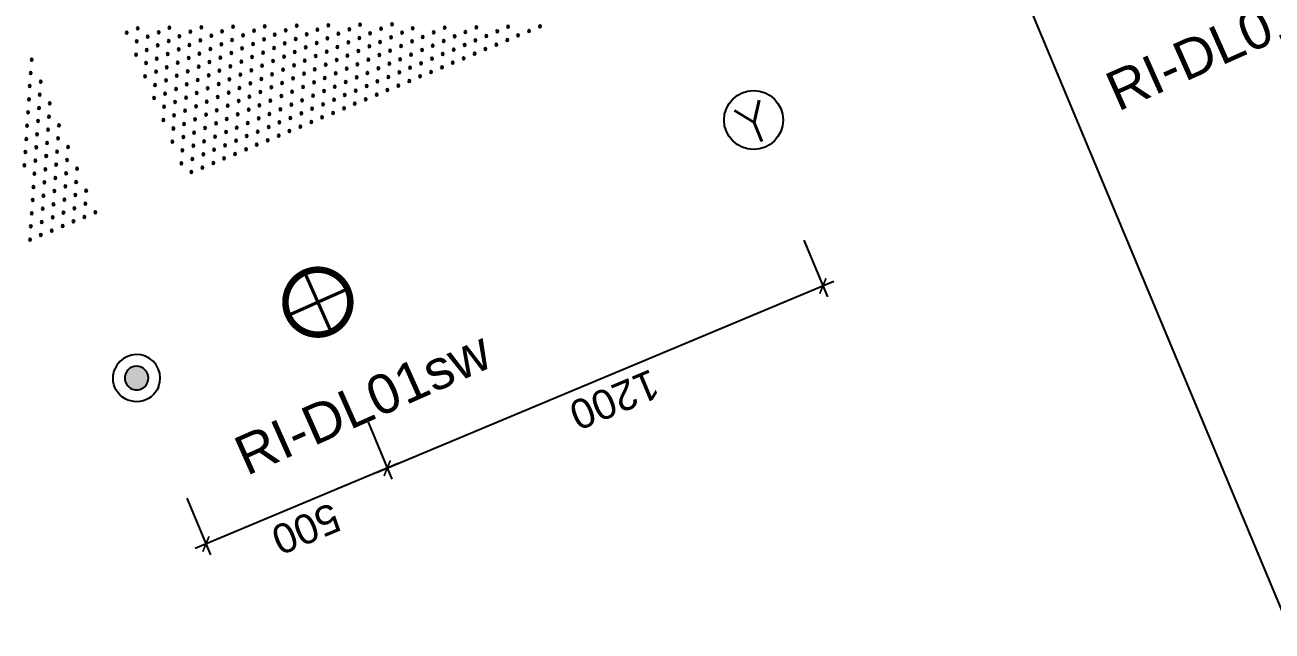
# Model space of a CAD drawing. Header units: millimetres. Extents: x 712803 to 922331, y -1382701 to -1225629.
# Drawn here: x 791081 to 794251, y -1327357 to -1325817 of the extents above; entities that cross this region are included whole.
import ezdxf
from ezdxf.enums import TextEntityAlignment as Align

# ---------------------------------------------------------------- set-up
doc = ezdxf.new("R2010")
doc.units = ezdxf.units.MM
doc.header["$LTSCALE"] = 10
doc.header["$MEASUREMENT"] = 0
for name, color, linetype in [('I—平顶—分格线', 8, 'Continuous'), ('I—平顶—喷淋', 21, 'Continuous'), ('I—平顶—烟感', 144, 'Continuous'), ('I—装饰—尺寸标注', 232, 'Continuous'), ('TSC_lighting', 52, 'Continuous')]:
    doc.layers.add(name, color=color, linetype=linetype)
doc.styles.add('ARIAL', font='arial.ttf')
doc.styles.add('平顶图图例(客房区A2）$0$HZDX', font='ROMANS.shx', dxfattribs={"width": 0.8, "bigfont": 'hztxt.shx'})
doc.dimstyles.new('XD30', dxfattribs={"dimscale": 30, "dimtxt": 2.5, "dimasz": 1, "dimexe": 1, "dimexo": 1, "dimgap": 0.8, "dimtad": 1, "dimdec": 0, "dimrnd": 5, "dimdsep": 46, "dimtxsty": 'ARIAL', "dimblk1": 'ARCHTICK', "dimblk2": 'ARCHTICK', "dimsah": 1, "dimcen": -0.9, "dimdle": 1, "dimclrd": 256, "dimclre": 256, "dimclrt": 40, "dimaunit": 1, "dimadec": 0, "dimazin": 0, "dimtfac": 0.35, "dimtdec": 0, "dimtix": 1, "dimtmove": 2, "dimatfit": 3, "dimldrblk": 'ARCHTICK', "dimfxl": 0, "dimtvp": 0.8, "dimtolj": 1, "dimtzin": 0, "dimarcsym": 0})

# ---------------------------------------------------------------- blocks, each defined once
blk = doc.blocks.new('RI-DL01sw')
at = {"layer": 'TSC_lighting', "const_width": 16.5}
blk.add_lwpolyline([(82.5, 0, 0.414214), (0, 82.5, 0.414214), (-82.5, 0, 0.414214), (0, -82.5, 0.414214)], format="xyb", close=True, dxfattribs=at)
at = {"layer": 'TSC_lighting', "const_width": 8.25}
for points in [[(0, -82.5), (0, 82.5)], [(82.5, 0), (-82.5, 0)]]:
    blk.add_lwpolyline(points, dxfattribs=at)
at = {"layer": 'TSC_lighting', "style": 'ARIAL'}
blk.add_text('RI-DL01sw', height=100, dxfattribs=at).set_placement((0, -280.2), align=Align.MIDDLE_CENTER)
blk.add_text('RI-DL01sw', height=100, dxfattribs=at).set_placement((0, -280.2), align=Align.MIDDLE_CENTER)
blk = doc.blocks.new('上下喷1111')
h = blk.add_hatch(color=256)
h.dxf.hatch_style = 1
edge = h.paths.add_edge_path()
edge.add_arc((0, 0), 0.5, 0, 180)
edge.add_arc((0, 0), 0.5, 180, 360)
at = {"elevation": 0}
for points in [[(-1, 0, -1), (1, 0, 0.084041)], [(-1, 0, 1), (1, 0, -0.084041)]]:
    blk.add_lwpolyline(points, format="xyb", dxfattribs=at)
blk.add_lwpolyline([(0.5, 0, 1), (-0.5, 0, 1)], format="xyb", close=True, dxfattribs=at)
blk = doc.blocks.new('平顶图图例(客房区A2）$0$烟感')
at = {"layer": 'I—平顶—烟感', "linetype": 'Continuous'}
blk.add_circle((0, 0), 2.16, dxfattribs=at)
at = {"layer": 'I—平顶—烟感', "linetype": 'Continuous', "style": '平顶图图例(客房区A2）$0$HZDX'}
blk.add_text('Y', height=2.858, dxfattribs=at).set_placement((-1.143, -1.685))
blk = doc.blocks.new('_ArchTick')
at = {"color": 0, "linetype": 'ByBlock', "const_width": 0.15}
blk.add_lwpolyline([(-0.5, -0.5), (0.5, 0.5)], dxfattribs=at)
blk = doc.blocks.new('*D1586')
at = {"layer": 'Defpoints', "color": 0, "ltscale": 50, "transparency": 16777216}
for p in [(712802.6, -1325596.1, 277.1), (794966.1, -1327810.6, 276.8), (794557.8, -1327981.3)]:
    blk.add_point(p, dxfattribs=at)
at = {"layer": 'I—装饰—尺寸标注', "lineweight": -2, "ltscale": 50, "transparency": 16777216}
for p, q in [((781534.8, -1296829.9), (794569.3, -1328009)), ((781408, -1296915.4), (781574.1, -1296846)), ((794673.4, -1327932.9), (794530.1, -1327992.9))]:
    blk.add_line(p, q, dxfattribs=at)
at = {"layer": 'I—装饰—尺寸标注', "lineweight": -2, "ltscale": 50, "transparency": 16777216, "xscale": 30, "yscale": 30, "zscale": 30}
for p, rotation in [((781546.4, -1296857.5), 112.6875065896419), ((794557.8, -1327981.3), 292.6875065896419)]:
    blk.add_blockref('_ArchTick', p, dxfattribs=dict(at, rotation=rotation))
at = {"layer": 'I—装饰—尺寸标注', "color": 40, "ltscale": 50, "transparency": 16777216, "insert": (788109.6, -1312395.4), "char_height": 75, "attachment_point": 5, "rotation": 292.6875, "style": 'ARIAL'}
blk.add_mtext('\\A1;33735', dxfattribs=at)
blk = doc.blocks.new('*D1588')
at = {"layer": 'Defpoints', "color": 0, "ltscale": 50, "transparency": 16777216}
for p in [(792933.1, -1326059, 277.1), (791825.6, -1326521.8, 277.4), (792001.9, -1326943.5)]:
    blk.add_point(p, dxfattribs=at)
at = {"layer": 'I—装饰—尺寸标注', "lineweight": -2, "ltscale": 50, "transparency": 16777216}
for p, q in [((793060.5, -1326363.9), (793120.9, -1326508.2)), ((793137, -1326469), (791974.2, -1326955.1)), ((791953.2, -1326826.9), (792013.5, -1326971.2))]:
    blk.add_line(p, q, dxfattribs=at)
at = {"layer": 'I—装饰—尺寸标注', "lineweight": -2, "ltscale": 50, "transparency": 16777216, "xscale": 30, "yscale": 30, "zscale": 30}
for p, rotation in [((793109.3, -1326480.6), 22.68750658465411), ((792001.9, -1326943.5), 202.6875065846541)]:
    blk.add_blockref('_ArchTick', p, dxfattribs=dict(at, rotation=rotation))
at = {"layer": 'I—装饰—尺寸标注', "color": 40, "ltscale": 50, "transparency": 16777216, "insert": (792579.6, -1326769.5), "char_height": 75, "attachment_point": 5, "rotation": 202.6875, "style": 'ARIAL'}
blk.add_mtext('\\A1;1200', dxfattribs=at)
blk = doc.blocks.new('*D1589')
at = {"layer": 'Defpoints', "color": 0, "ltscale": 50, "transparency": 16777216}
for p in [(791825.6, -1326521.8, 277.4), (791364.8, -1326714.7, 277.1), (791541, -1327136.2)]:
    blk.add_point(p, dxfattribs=at)
at = {"layer": 'I—装饰—尺寸标注', "lineweight": -2, "ltscale": 50, "transparency": 16777216}
for p, q in [((791953.2, -1326826.9), (792013.5, -1326971.2)), ((792029.6, -1326931.9), (791513.3, -1327147.8)), ((791492.2, -1327019.5), (791552.6, -1327163.9))]:
    blk.add_line(p, q, dxfattribs=at)
at = {"layer": 'I—装饰—尺寸标注', "lineweight": -2, "ltscale": 50, "transparency": 16777216, "xscale": 30, "yscale": 30, "zscale": 30}
for p, rotation in [((792001.9, -1326943.5), 22.68750658465411), ((791541, -1327136.2), 202.6875065846541)]:
    blk.add_blockref('_ArchTick', p, dxfattribs=dict(at, rotation=rotation))
at = {"layer": 'I—装饰—尺寸标注', "color": 40, "ltscale": 50, "transparency": 16777216, "insert": (791795.5, -1327097.3), "char_height": 75, "attachment_point": 5, "rotation": 202.6875, "style": 'ARIAL'}
blk.add_mtext('\\A1;500', dxfattribs=at)
blk = doc.blocks.new('30-1')
at = {"layer": 'I—平顶—分格线'}
for centre in [(-1370, -55.6), (-1340, -55.6), (-1310, -55.6), (-1280, -55.6), (-1250, -55.6), (-1220, -55.6), (-1190, -55.6), (-1160, -55.6), (-1130, -55.6), (-1100, -55.6), (-1070, -55.6), (-1040, -55.6), (-1010, -55.6), (-980, -55.6), (-950, -55.6), (-920, -55.6), (-890, -55.6), (-860, -55.6), (-830, -55.6), (-800, -55.6), (-770, -55.6), (-740, -55.6), (-710, -55.6), (-680, -55.6), (-650, -55.6), (-620, -55.6), (-590, -55.6), (-560, -55.6), (-530, -55.6), (-500, -55.6), (-470, -55.6), (-440, -55.6), (-410, -55.6), (-200, -55.6), (-170, -55.6), (-140, -55.6), (-110, -55.6), (-80, -55.6), (-50, -55.6), (-20, -55.6), (-1385, -85.6), (-1355, -85.6), (-1325, -85.6), (-1295, -85.6), (-1265, -85.6), (-1235, -85.6), (-1205, -85.6), (-1175, -85.6), (-1145, -85.6), (-1115, -85.6), (-1085, -85.6), (-1055, -85.6), (-1025, -85.6), (-995, -85.6), (-965, -85.6), (-935, -85.6), (-905, -85.6), (-875, -85.6), (-845, -85.6), (-815, -85.6), (-785, -85.6), (-755, -85.6), (-725, -85.6), (-695, -85.6), (-665, -85.6), (-635, -85.6), (-605, -85.6), (-575, -85.6), (-545, -85.6), (-515, -85.6), (-485, -85.6), (-185, -85.6), (-155, -85.6), (-125, -85.6), (-95, -85.6), (-65, -85.6), (-35, -85.6), (-1370, -115.6), (-1340, -115.6), (-1310, -115.6), (-1280, -115.6), (-1250, -115.6), (-1220, -115.6), (-1190, -115.6), (-1160, -115.6), (-1130, -115.6), (-1100, -115.6), (-1070, -115.6), (-1040, -115.6), (-1010, -115.6), (-980, -115.6), (-950, -115.6), (-920, -115.6), (-890, -115.6), (-860, -115.6), (-830, -115.6), (-800, -115.6), (-770, -115.6), (-740, -115.6), (-710, -115.6), (-680, -115.6), (-650, -115.6), (-620, -115.6), (-590, -115.6), (-560, -115.6), (-170, -115.6), (-140, -115.6), (-110, -115.6), (-80, -115.6), (-50, -115.6), (-20, -115.6), (-1385, -145.6), (-1355, -145.6), (-1325, -145.6), (-1295, -145.6), (-1265, -145.6), (-1235, -145.6), (-1205, -145.6), (-1175, -145.6), (-1145, -145.6), (-1115, -145.6), (-1085, -145.6), (-1055, -145.6), (-1025, -145.6), (-995, -145.6), (-965, -145.6), (-935, -145.6), (-905, -145.6), (-875, -145.6), (-845, -145.6), (-815, -145.6), (-785, -145.6), (-755, -145.6), (-725, -145.6), (-695, -145.6), (-665, -145.6), (-635, -145.6), (-155, -145.6), (-125, -145.6), (-95, -145.6), (-65, -145.6), (-35, -145.6), (-1370, -175.6), (-1340, -175.6), (-1310, -175.6), (-1280, -175.6), (-1250, -175.6), (-1220, -175.6), (-1190, -175.6), (-1160, -175.6), (-1130, -175.6), (-1100, -175.6), (-1070, -175.6), (-1040, -175.6), (-1010, -175.6), (-980, -175.6), (-950, -175.6), (-920, -175.6), (-890, -175.6), (-860, -175.6), (-830, -175.6), (-800, -175.6), (-770, -175.6), (-740, -175.6), (-710, -175.6), (-140, -175.6), (-110, -175.6), (-80, -175.6), (-50, -175.6), (-20, -175.6), (-1385, -205.6), (-1355, -205.6), (-1325, -205.6), (-1295, -205.6), (-1265, -205.6), (-1235, -205.6), (-1205, -205.6), (-1175, -205.6), (-1145, -205.6), (-1115, -205.6), (-1085, -205.6), (-1055, -205.6), (-1025, -205.6), (-995, -205.6), (-965, -205.6), (-935, -205.6), (-905, -205.6), (-875, -205.6), (-845, -205.6), (-815, -205.6), (-785, -205.6), (-755, -205.6), (-125, -205.6), (-95, -205.6), (-65, -205.6), (-35, -205.6), (-1370, -235.6), (-1340, -235.6), (-1310, -235.6), (-1280, -235.6), (-1250, -235.6), (-1220, -235.6), (-1190, -235.6), (-1160, -235.6), (-1130, -235.6), (-1100, -235.6), (-1070, -235.6), (-1040, -235.6), (-1010, -235.6), (-980, -235.6), (-950, -235.6), (-920, -235.6), (-890, -235.6), (-860, -235.6), (-830, -235.6), (-140, -235.6), (-110, -235.6), (-80, -235.6), (-50, -235.6), (-20, -235.6), (-1385, -265.6), (-1355, -265.6), (-1325, -265.6), (-1295, -265.6), (-1265, -265.6), (-1235, -265.6), (-1205, -265.6), (-1175, -265.6), (-1145, -265.6), (-1115, -265.6), (-1085, -265.6), (-1055, -265.6), (-1025, -265.6), (-995, -265.6), (-965, -265.6), (-935, -265.6), (-905, -265.6), (-125, -265.6), (-95, -265.6), (-65, -265.6), (-35, -265.6), (-1370, -295.6), (-1340, -295.6), (-1310, -295.6), (-1280, -295.6), (-1250, -295.6), (-1220, -295.6), (-1190, -295.6), (-1160, -295.6), (-1130, -295.6), (-1100, -295.6), (-1070, -295.6), (-1040, -295.6), (-1010, -295.6), (-980, -295.6), (-110, -295.6), (-80, -295.6), (-50, -295.6), (-20, -295.6), (-1385, -325.6), (-1355, -325.6), (-1325, -325.6), (-1295, -325.6), (-1265, -325.6), (-1235, -325.6), (-1205, -325.6), (-1175, -325.6), (-1145, -325.6), (-1115, -325.6), (-1085, -325.6), (-1055, -325.6), (-95, -325.6), (-65, -325.6), (-35, -325.6), (-1370, -355.6), (-1340, -355.6), (-1310, -355.6), (-1280, -355.6), (-1250, -355.6), (-1220, -355.6), (-1190, -355.6), (-1160, -355.6), (-1130, -355.6), (-80, -355.6), (-50, -355.6), (-20, -355.6), (-1385, -385.6), (-1355, -385.6), (-1325, -385.6), (-1295, -385.6), (-1265, -385.6), (-1235, -385.6), (-1205, -385.6), (-65, -385.6), (-35, -385.6), (-1385, -445.6), (-1370, -415.6), (-1355, -445.6), (-1340, -415.6), (-1310, -415.6), (-1280, -415.6), (-50, -415.6), (-35, -445.6), (-20, -415.6), (-20, -475.6)]:
    blk.add_circle(centre, 3, dxfattribs=at)

msp = doc.modelspace()

# ---------------------------------------------------------------- block references
at = {"layer": 'I—平顶—分格线', "extrusion": (-0.000109945, -4.5974e-05, -1), "zscale": -0.9999999999999996, "rotation": 157.3057900268911}
for p in [(-792789.5, -1325714, -26.2), (-791299.6, -1326337.1, -26.2)]:
    msp.add_blockref('30-1', p, dxfattribs=at)
at = {"layer": 'I—平顶—喷淋', "extrusion": (0.000109951, 4.59463e-05, 1), "xscale": 60.00000000000072, "yscale": 60.00000000000072, "zscale": 60.00000000000072, "rotation": 158.1369069682337}
msp.add_blockref('上下喷1111', (791364.8, -1326714.7, 26.1), dxfattribs=at)
at = {"layer": 'I—平顶—烟感', "extrusion": (0.00010995, 4.59611e-05, 1), "xscale": 34.7222222302222, "yscale": 34.7222222302222, "zscale": 34.7222222302222, "rotation": 22.68442534063364}
msp.add_blockref('平顶图图例(客房区A2）$0$烟感', (792933, -1326059, 26.4), dxfattribs=at)
at = {"layer": 'TSC_lighting', "extrusion": (0.00010995, 4.59611e-05, 1), "rotation": 23.99529354309219}
for p in [(794040.5, -1325596.1, 26.4), (791825.6, -1326521.8, 26.4)]:
    msp.add_blockref('RI-DL01sw', p, dxfattribs=at)

# ---------------------------------------------------------------- dimensions: what is measured, and where the dimension line sits
at = {"layer": 'I—装饰—尺寸标注', "color": 6, "ltscale": 50}
for base, p1, p2, angle, picture, middle in [((794557.8, -1327981.3, -277.1), (712802.6, -1325596.1), (794966.1, -1327810.6, -0.3), 292.6875, '*D1586', (788109.6, -1312395.4, -277.1)), ((792001.9, -1326943.5, -277.1), (792933.1, -1326059, 0), (791825.6, -1326521.8, 0.3), 22.6875, '*D1588', (792579.6, -1326769.5, -277.1)), ((791541, -1327136.2, -277.1), (791825.6, -1326521.8, 0.3), (791364.8, -1326714.7, 0), 22.6875, '*D1589', (791795.5, -1327097.3, -277.1))]:
    dim = msp.add_linear_dim(base=base, p1=p1, p2=p2, angle=angle, dimstyle='XD30', dxfattribs=at)
    dim.commit()
    dim.dimension.update_dxf_attribs({"geometry": picture, "text_midpoint": middle})

doc.saveas('drawing.dxf')
